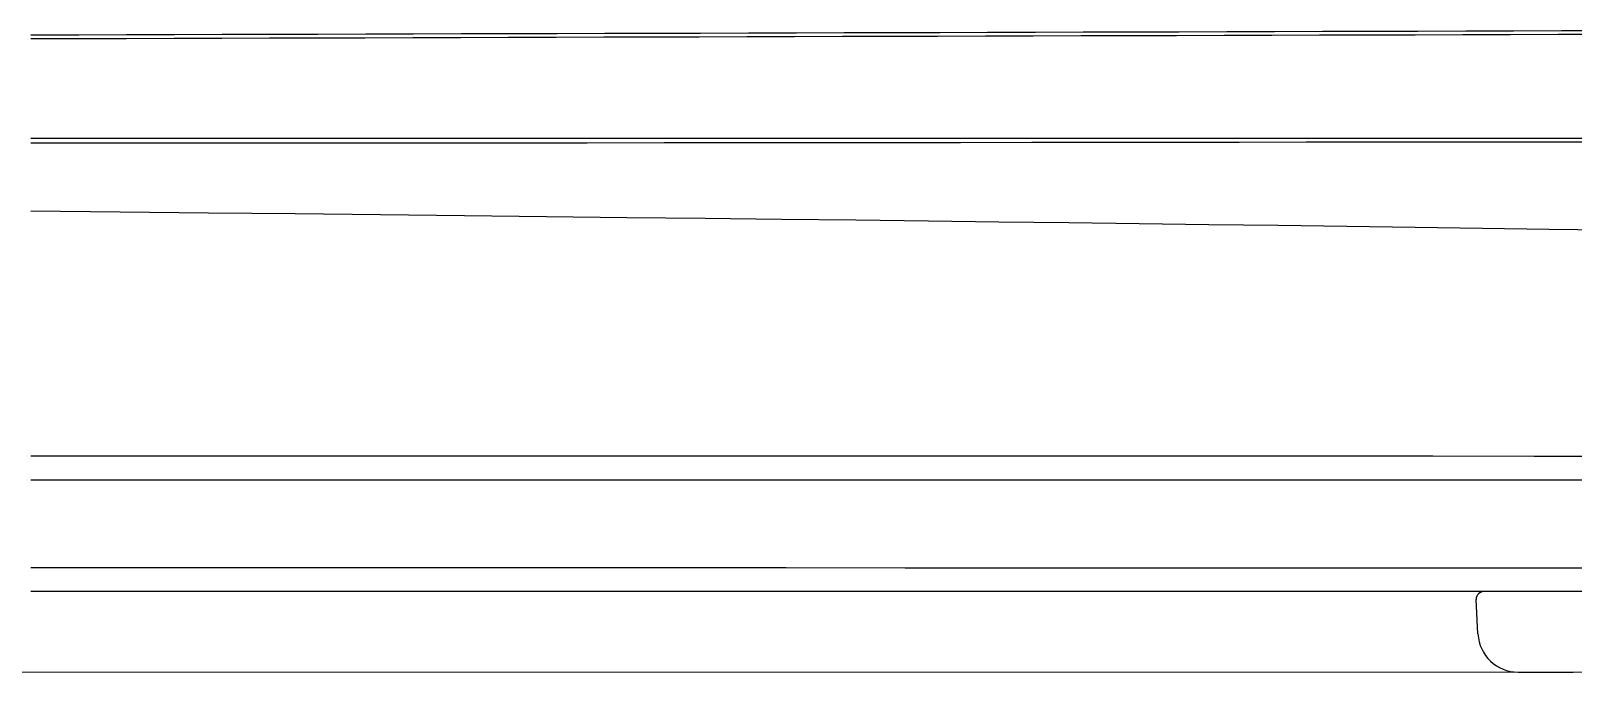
# Model space of a CAD drawing. Header units: millimetres. Extents: x 0 to 1800, y -67 to 2530.
# Drawn here: x 1405.7 to 1501.2, y 615.6 to 655.3 of the extents above; entities that cross this region are included whole.
import ezdxf

# ---------------------------------------------------------------- set-up
doc = ezdxf.new("R2010")
doc.units = ezdxf.units.MM
doc.layers.add('내부선 및 부속', color=4, linetype='Continuous')

msp = doc.modelspace()

# ---------------------------------------------------------------- linework, layer by layer
at = {"layer": '내부선 및 부속', "linetype": 'Continuous'}
for p, q in [((1459.051, 655.138), (1456.089, 655.13)), ((1462.013, 655.146), (1459.051, 655.138)), ((1464.975, 655.154), (1462.013, 655.146)), ((1467.936, 655.162), (1464.975, 655.154)), ((1470.898, 655.17), (1467.936, 655.162)), ((1473.859, 655.178), (1470.898, 655.17)), ((1476.82, 655.186), (1473.859, 655.178)), ((1479.782, 655.194), (1476.82, 655.186)), ((1482.743, 655.202), (1479.782, 655.194)), ((1485.703, 655.21), (1482.743, 655.202)), ((1488.664, 655.219), (1485.703, 655.21)), ((1491.625, 655.227), (1488.664, 655.219)), ((1494.585, 655.235), (1491.625, 655.227)), ((1497.545, 655.243), (1494.585, 655.235)), ((1500.505, 655.251), (1497.545, 655.243)), ((1503.465, 655.259), (1500.505, 655.251)), ((1408.686, 654.766), (1405.73, 654.758)), ((1408.694, 654.999), (1405.732, 654.992)), ((1411.642, 654.775), (1408.686, 654.766)), ((1411.656, 655.008), (1408.694, 654.999)), ((1414.598, 654.783), (1411.642, 654.775)), ((1414.619, 655.016), (1411.656, 655.008)), ((1417.554, 654.791), (1414.598, 654.783)), ((1417.581, 655.024), (1414.619, 655.016)), ((1420.51, 654.8), (1417.554, 654.791)), ((1420.543, 655.032), (1417.581, 655.024)), ((1423.466, 654.808), (1420.51, 654.8)), ((1423.505, 655.04), (1420.543, 655.032)), ((1426.422, 654.816), (1423.466, 654.808)), ((1426.468, 655.048), (1423.505, 655.04)), ((1429.378, 654.825), (1426.422, 654.816)), ((1429.43, 655.056), (1426.468, 655.048)), ((1432.334, 654.833), (1429.378, 654.825)), ((1432.392, 655.065), (1429.43, 655.056)), ((1435.29, 654.841), (1432.334, 654.833)), ((1435.354, 655.073), (1432.392, 655.065)), ((1438.246, 654.85), (1435.29, 654.841)), ((1438.317, 655.081), (1435.354, 655.073)), ((1441.203, 654.858), (1438.246, 654.85)), ((1441.279, 655.089), (1438.317, 655.081)), ((1444.159, 654.866), (1441.203, 654.858)), ((1444.241, 655.097), (1441.279, 655.089)), ((1447.115, 654.875), (1444.159, 654.866)), ((1447.203, 655.105), (1444.241, 655.097)), ((1450.071, 654.883), (1447.115, 654.875)), ((1450.165, 655.113), (1447.203, 655.105)), ((1453.026, 654.891), (1450.071, 654.883)), ((1453.127, 655.121), (1450.165, 655.113)), ((1455.982, 654.9), (1453.026, 654.891)), ((1456.089, 655.13), (1453.127, 655.121)), ((1458.938, 654.908), (1455.982, 654.9)), ((1461.894, 654.916), (1458.938, 654.908)), ((1464.85, 654.925), (1461.894, 654.916)), ((1467.805, 654.933), (1464.85, 654.925)), ((1470.761, 654.941), (1467.805, 654.933)), ((1473.716, 654.949), (1470.761, 654.941)), ((1476.671, 654.958), (1473.716, 654.949)), ((1479.626, 654.966), (1476.671, 654.958)), ((1482.582, 654.974), (1479.626, 654.966)), ((1485.536, 654.983), (1482.582, 654.974)), ((1488.491, 654.991), (1485.536, 654.983)), ((1491.446, 654.999), (1488.491, 654.991)), ((1494.4, 655.007), (1491.446, 654.999)), ((1497.355, 655.016), (1494.4, 655.007)), ((1500.309, 655.024), (1497.355, 655.016)), ((1503.263, 655.032), (1500.309, 655.024)), ((1408.1, 648.591), (1405.73, 648.593)), ((1410.469, 648.59), (1408.1, 648.591)), ((1412.839, 648.59), (1410.469, 648.59)), ((1415.208, 648.589), (1412.839, 648.59)), ((1417.578, 648.589), (1415.208, 648.589)), ((1419.947, 648.59), (1417.578, 648.589)), ((1422.317, 648.59), (1419.947, 648.59)), ((1424.686, 648.591), (1422.317, 648.59)), ((1427.055, 648.591), (1424.686, 648.591)), ((1429.425, 648.592), (1427.055, 648.591)), ((1431.794, 648.592), (1429.425, 648.592)), ((1434.163, 648.593), (1431.794, 648.592)), ((1436.533, 648.593), (1434.163, 648.593)), ((1438.902, 648.594), (1436.533, 648.593)), ((1441.271, 648.594), (1438.902, 648.594)), ((1443.64, 648.594), (1441.271, 648.594)), ((1446.009, 648.595), (1443.64, 648.594)), ((1448.378, 648.595), (1446.009, 648.595)), ((1450.747, 648.595), (1448.378, 648.595)), ((1453.116, 648.595), (1450.747, 648.595)), ((1455.484, 648.595), (1453.116, 648.595)), ((1457.853, 648.595), (1455.484, 648.595)), ((1460.222, 648.594), (1457.853, 648.595)), ((1462.59, 648.594), (1460.222, 648.594)), ((1464.958, 648.593), (1462.59, 648.594)), ((1467.327, 648.593), (1464.958, 648.593)), ((1469.695, 648.592), (1467.327, 648.593)), ((1472.063, 648.592), (1469.695, 648.592)), ((1474.431, 648.591), (1472.063, 648.592)), ((1476.799, 648.591), (1474.431, 648.591)), ((1479.167, 648.591), (1476.799, 648.591)), ((1481.534, 648.59), (1479.167, 648.591)), ((1483.902, 648.59), (1481.534, 648.59)), ((1486.269, 648.59), (1483.902, 648.59)), ((1488.636, 648.59), (1486.269, 648.59)), ((1491.003, 648.59), (1488.636, 648.59)), ((1493.37, 648.591), (1491.003, 648.59)), ((1495.737, 648.591), (1493.37, 648.591)), ((1498.104, 648.591), (1495.737, 648.591)), ((1500.47, 648.592), (1498.104, 648.591)), ((1502.837, 648.592), (1500.47, 648.592)), ((1405.73, 648.318), (1410.72, 648.319)), ((1410.72, 648.319), (1415.7, 648.32)), ((1415.7, 648.32), (1420.662, 648.322)), ((1420.662, 648.322), (1425.599, 648.325)), ((1425.599, 648.325), (1430.504, 648.328)), ((1430.504, 648.328), (1435.368, 648.331)), ((1435.368, 648.331), (1440.184, 648.335)), ((1440.184, 648.335), (1444.944, 648.339)), ((1444.944, 648.339), (1449.641, 648.343)), ((1449.641, 648.343), (1454.268, 648.347)), ((1454.268, 648.347), (1458.823, 648.351)), ((1458.823, 648.351), (1463.305, 648.356)), ((1463.305, 648.356), (1467.718, 648.361)), ((1467.718, 648.361), (1472.066, 648.365)), ((1472.066, 648.365), (1476.347, 648.37)), ((1476.347, 648.37), (1480.562, 648.374)), ((1480.562, 648.374), (1484.704, 648.378)), ((1484.704, 648.378), (1488.771, 648.381)), ((1488.771, 648.381), (1492.756, 648.385)), ((1492.756, 648.385), (1496.659, 648.388)), ((1496.659, 648.388), (1500.475, 648.391)), ((1500.475, 648.391), (1504.201, 648.393)), ((1411.264, 644.04), (1405.73, 644.102)), ((1416.724, 643.98), (1411.264, 644.04)), ((1422.103, 643.92), (1416.724, 643.98)), ((1427.39, 643.861), (1422.103, 643.92)), ((1432.577, 643.804), (1427.39, 643.861)), ((1437.658, 643.747), (1432.577, 643.804)), ((1442.628, 643.691), (1437.658, 643.747)), ((1447.481, 643.636), (1442.628, 643.691)), ((1452.214, 643.582), (1447.481, 643.636)), ((1456.823, 643.528), (1452.214, 643.582)), ((1461.31, 643.475), (1456.823, 643.528)), ((1465.678, 643.422), (1461.31, 643.475)), ((1470.002, 643.369), (1465.678, 643.422)), ((1474.351, 643.315), (1470.002, 643.369)), ((1478.675, 643.259), (1474.351, 643.315)), ((1482.97, 643.203), (1478.675, 643.259)), ((1487.229, 643.146), (1482.97, 643.203)), ((1491.448, 643.087), (1487.229, 643.146)), ((1495.619, 643.028), (1491.448, 643.087)), ((1499.737, 642.968), (1495.619, 643.028)), ((1503.796, 642.907), (1499.737, 642.968)), ((1405.73, 628.946), (1413.56, 628.946)), ((1413.56, 628.946), (1421.315, 628.946)), ((1421.315, 628.946), (1428.997, 628.946)), ((1428.997, 628.946), (1436.605, 628.945)), ((1436.605, 628.945), (1444.139, 628.945)), ((1444.139, 628.945), (1451.59, 628.944)), ((1451.59, 628.944), (1458.851, 628.944)), ((1458.851, 628.944), (1465.908, 628.943)), ((1465.908, 628.943), (1472.789, 628.942)), ((1472.789, 628.942), (1479.52, 628.941)), ((1479.52, 628.941), (1486.106, 628.94)), ((1486.106, 628.94), (1492.543, 628.939)), ((1492.543, 628.939), (1498.826, 628.937)), ((1498.826, 628.937), (1504.915, 628.936)), ((1413.534, 627.443), (1405.73, 627.443)), ((1421.263, 627.443), (1413.534, 627.443)), ((1428.919, 627.443), (1421.263, 627.443)), ((1436.5, 627.443), (1428.919, 627.443)), ((1444.008, 627.443), (1436.5, 627.443)), ((1451.43, 627.443), (1444.008, 627.443)), ((1458.658, 627.443), (1451.43, 627.443)), ((1465.683, 627.443), (1458.658, 627.443)), ((1472.534, 627.443), (1465.683, 627.443)), ((1479.234, 627.443), (1472.534, 627.443)), ((1485.789, 627.443), (1479.234, 627.443)), ((1492.196, 627.443), (1485.789, 627.443)), ((1498.448, 627.443), (1492.196, 627.443)), ((1504.502, 627.443), (1498.448, 627.443)), ((1405.73, 622.036), (1413.696, 622.035)), ((1413.696, 622.035), (1421.631, 622.033)), ((1421.631, 622.033), (1429.508, 622.031)), ((1429.508, 622.031), (1437.298, 622.029)), ((1437.298, 622.029), (1444.974, 622.028)), ((1444.974, 622.028), (1452.509, 622.026)), ((1452.509, 622.026), (1459.879, 622.024)), ((1459.879, 622.024), (1467.071, 622.022)), ((1467.071, 622.022), (1474.079, 622.021)), ((1474.079, 622.021), (1480.898, 622.019)), ((1480.898, 622.019), (1487.52, 622.017)), ((1487.52, 622.017), (1493.939, 622.015)), ((1493.939, 622.015), (1500.149, 622.013)), ((1500.149, 622.013), (1506.146, 622.012)), ((1413.618, 620.556), (1405.729, 620.556)), ((1421.512, 620.556), (1413.618, 620.556)), ((1429.413, 620.556), (1421.512, 620.556)), ((1437.162, 620.556), (1429.413, 620.556)), ((1444.802, 620.556), (1437.162, 620.556)), ((1452.35, 620.556), (1444.802, 620.556)), ((1459.495, 620.556), (1452.35, 620.556)), ((1466.451, 620.556), (1459.495, 620.556)), ((1473.322, 620.556), (1466.451, 620.556)), ((1480.11, 620.556), (1473.322, 620.556)), ((1486.814, 620.556), (1480.11, 620.556)), ((1493.433, 620.556), (1486.814, 620.556)), ((1499.691, 620.556), (1493.433, 620.556)), ((1495.337, 617.925), (1495.226, 620.056)), ((1505.531, 620.556), (1499.691, 620.556)), ((1497.834, 615.556), (1501.233, 615.556))]:
    msp.add_line(p, q, dxfattribs=at)
at = {"layer": '내부선 및 부속', "lineweight": 18}
msp.add_line((1215.73, 615.556), (1595.73, 615.556), dxfattribs=at)
at = {"layer": '내부선 및 부속', "linetype": 'Continuous'}
for centre, radius, start, end in [((1495.726, 620.056), 0.5, 90, 180), ((1497.834, 618.056), 2.5, 183, 270)]:
    msp.add_arc(centre, radius, start, end, dxfattribs=at)

doc.saveas('drawing.dxf')
